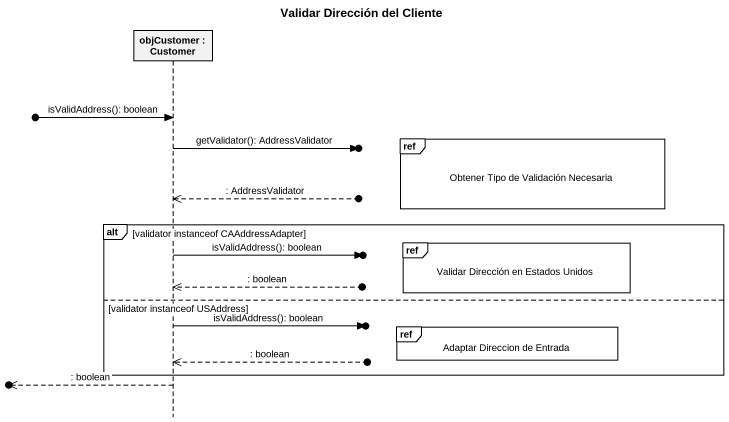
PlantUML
@startuml
title Validar Dirección del Cliente
hide footbox
participant "objCustomer : Customer" as objCustomer

[o-> objCustomer : isValidAddress(): boolean
ref over objCustomer : Obtener Tipo de Validación Necesaria
objCustomer ->o] : getValidator(): AddressValidator
objCustomer <<--o] : : AddressValidator
alt validator instanceof CAAddressAdapter
  ref over objCustomer : Validar Dirección en Estados Unidos
  objCustomer ->o] : isValidAddress(): boolean
  objCustomer <<--o] : : boolean
else validator instanceof USAddress
  objCustomer ->o] : isValidAddress(): boolean
  ref over objCustomer : Adaptar Direccion de Entrada
  objCustomer <<--o] : : boolean
end
[o<<-- objCustomer : : boolean
@enduml
